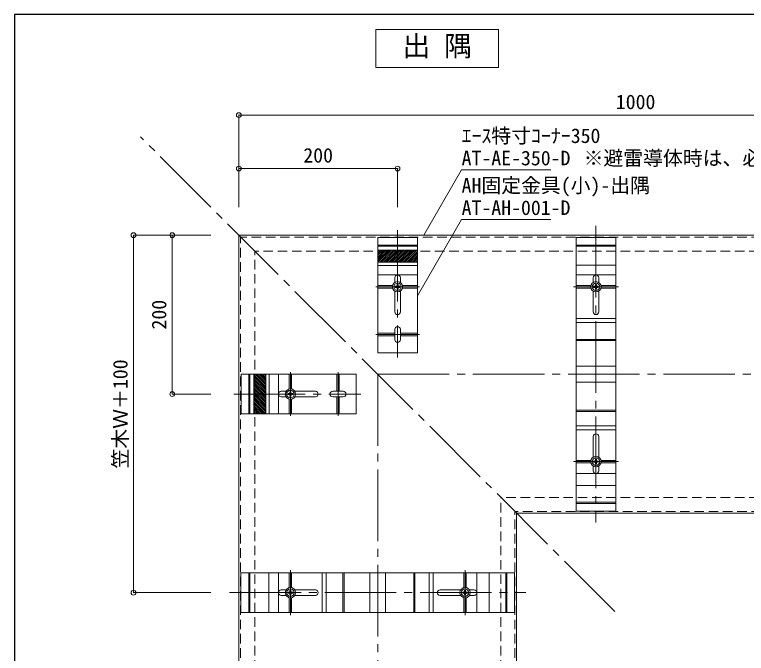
# Model space of a CAD drawing. Units: millimetres on the paper, enlarged 4 times, with parts at other scales. Extents: x -728 to 752, y -514 to 534.
# Drawn here: x -728 to -359.2, y 212.6 to 534.3 of the extents above; entities that cross this region are included whole.
import ezdxf
from ezdxf.enums import TextEntityAlignment as Align

# ---------------------------------------------------------------- set-up
doc = ezdxf.new("R2010")
doc.units = ezdxf.units.MM
doc.header["$LTSCALE"] = 4
doc.header["$PDMODE"] = 32
doc.header["$PDSIZE"] = 2.4
doc.linetypes.add('CHAIN2', pattern=[12, 9, -1, 1, -1])
doc.linetypes.add('DASHED1', pattern=[1.8, 1.2, -0.6])
for name, color, linetype, lineweight in [('0-B_B', 4, 'Continuous', 9), ('2-0_0', 4, 'Continuous', 9), ('7-1_1', 7, 'Continuous', 9), ('A-0_0', 4, 'CHAIN2', 9), ('A-1_1', 3, 'Continuous', 15), ('A-4_4', 4, 'Continuous', 9), ('A-5_5', 7, 'Continuous', 9), ('A-A_A', 7, 'Continuous', 9), ('A-B_B', 7, 'Continuous', 9), ('D-1_1', 4, 'Continuous', 9), ('D-2_2', 7, 'Continuous', 9), ('D-E_E', 4, 'CHAIN2', 9), ('F-1_1', 4, 'Continuous', 9), ('F-F_F', 4, 'CHAIN2', 9)]:
    doc.layers.add(name, color=color, linetype=linetype, lineweight=lineweight)
doc.layers.add('A-2_2', color=7, linetype='Continuous')
doc.styles.add('ＭＳ ゴシック', font='')
doc.styles.get('ＭＳ ゴシック').set_extended_font_data('MS Gothic')

# ---------------------------------------------------------------- blocks, each defined once
blk = doc.blocks.new('ATNBT60 T')
at = {"layer": 'D-1_1'}
for p, q in [((-0.787, 0.187), (-0.787, -0.187)), ((-0.373, 0.187), (-0.787, 0.187)), ((-0.187, 0.787), (0.187, 0.787)), ((-0.187, 0.373), (-0.187, 0.787)), ((0.187, 0.373), (0.187, 0.787)), ((0.373, 0.187), (0.787, 0.187)), ((0.787, -0.187), (0.787, 0.187)), ((-0.373, -0.187), (-0.787, -0.187)), ((-0.187, -0.373), (-0.187, -0.787)), ((-0.187, -0.787), (0.187, -0.787)), ((0.187, -0.373), (0.187, -0.787)), ((0.373, -0.187), (0.787, -0.187))]:
    blk.add_line(p, q, dxfattribs=at)
for centre, start, end in [((-0.373, 0.373), 270, 0), ((0.373, 0.373), 180, 270), ((-0.373, -0.373), 0, 90), ((0.373, -0.373), 90, 180)]:
    blk.add_arc(centre, 0.187, start, end, dxfattribs=at)
at = {"layer": 'D-2_2', "color": 2, "lineweight": 20}
blk.add_circle((0, 0), 1.733, dxfattribs=at)
at = {"layer": 'D-2_2'}
blk.add_circle((0, 0), 1.253, dxfattribs=at)
at = {"layer": 'D-E_E'}
for p, q in [((-2.153, 0), (2.215, 0)), ((0, -2.185), (0, 2.02))]:
    blk.add_line(p, q, dxfattribs=at)
blk = doc.blocks.new('ATAH001D T')
at = {"layer": 'F-1_1', "color": 2, "lineweight": 20}
for p, q in [((-10, 24.9), (10, 24.9)), ((-10, 24.9), (-10, -33.16)), ((10, 24.9), (10, -33.16)), ((-10, 20.97), (10, 20.97)), ((-10, 20.498), (10, 20.498)), ((-10, 10.7), (10, 10.7)), ((-1.4, 4.6), (-1.4, 2.191)), ((1.4, 4.6), (1.4, 2.191)), ((-1.4, -2.191), (-1.4, -12.6)), ((1.4, -2.191), (1.4, -12.6)), ((-1.4, -21.4), (-1.4, -26.6)), ((1.4, -21.4), (1.4, -26.6)), ((-10, -33.16), (10, -33.16))]:
    blk.add_line(p, q, dxfattribs=at)
at = {"layer": 'F-1_1'}
for p, q in [((-10, 18.41), (10, 18.41)), ((-9.317, 18.41), (-10, 17.727)), ((-8.412, 18.41), (-10, 16.822)), ((-7.507, 18.41), (-10, 15.917)), ((-6.602, 18.41), (-10, 15.012)), ((-5.697, 18.41), (-10, 14.107)), ((-4.792, 18.41), (-10, 13.202)), ((-3.887, 18.41), (-9.877, 12.42)), ((-2.982, 18.41), (-8.972, 12.42)), ((-2.076, 18.41), (-8.067, 12.42)), ((-1.171, 18.41), (-7.161, 12.42)), ((-0.266, 18.41), (-6.256, 12.42)), ((0.639, 18.41), (-5.351, 12.42)), ((1.544, 18.41), (-4.446, 12.42)), ((2.449, 18.41), (-3.541, 12.42)), ((3.354, 18.41), (-2.636, 12.42)), ((4.259, 18.41), (-1.731, 12.42)), ((5.164, 18.41), (-0.826, 12.42)), ((6.069, 18.41), (0.079, 12.42)), ((6.975, 18.41), (0.984, 12.42)), ((7.88, 18.41), (1.89, 12.42)), ((8.785, 18.41), (2.795, 12.42)), ((9.69, 18.41), (3.7, 12.42)), ((10, 17.815), (4.605, 12.42)), ((10, 16.91), (5.51, 12.42)), ((10, 16.005), (6.415, 12.42)), ((10, 15.1), (7.32, 12.42)), ((-10, 12.42), (10, 12.42)), ((10, 14.195), (8.225, 12.42)), ((10, 13.29), (9.13, 12.42)), ((-10, 6), (10, 6)), ((-10, 0.6), (-2.53, 0.6)), ((2.53, 0.6), (10, 0.6)), ((-10, -0.6), (-2.53, -0.6)), ((2.53, -0.6), (10, -0.6)), ((-10, -23.4), (-1.4, -23.4)), ((-10, -24.6), (-1.4, -24.6)), ((1.4, -23.4), (10, -23.4)), ((1.4, -24.6), (10, -24.6))]:
    blk.add_line(p, q, dxfattribs=at)
at = {"layer": 'F-1_1', "color": 2, "lineweight": 20}
for centre, start, end in [((0, 4.6), 0, 180), ((0, -12.6), 180, 0), ((0, -21.4), 0, 180), ((0, -26.6), 180, 0)]:
    blk.add_arc(centre, 1.4, start, end, dxfattribs=at)
at = {"layer": 'F-F_F'}
for p, q in [((0, 28.561), (0, -35.523)), ((10.984, 0), (-10.984, 0)), ((10.984, -24), (-10.984, -24))]:
    blk.add_line(p, q, dxfattribs=at)
blk = doc.blocks.new('ATAF350 T')
at = {"layer": 'F-1_1'}
for p, q in [((-64.99, -10), (-64.99, 10)), ((-64.518, -10), (-64.518, 10)), ((-54.92, -10), (-54.92, 10)), ((-50, -10), (-50, 10)), ((-44.6, 2.53), (-44.6, 10)), ((-43.4, 2.53), (-43.4, 10)), ((-28, -10), (-28, 10)), ((-25.991, -10), (-25.991, 10)), ((-17.52, -10), (-17.52, 10)), ((-16.92, -10), (-16.92, 10)), ((-4, -10), (-4, 10)), ((4, -10), (4, 10)), ((18.12, -10), (18.12, 10)), ((18.72, -10), (18.72, 10)), ((25.991, -10), (25.991, 10)), ((28, -10), (28, 10)), ((43.4, 2.53), (43.4, 10)), ((44.6, 2.53), (44.6, 10)), ((50, -10), (50, 10)), ((56.12, -10), (56.12, 10)), ((64.504, -10), (64.504, 10)), ((65.02, -10), (65.02, 10)), ((-44.6, -10), (-44.6, -2.53)), ((-43.4, -10), (-43.4, -2.53)), ((43.4, -10), (43.4, -2.53)), ((44.6, -10), (44.6, -2.53))]:
    blk.add_line(p, q, dxfattribs=at)
at = {"layer": 'F-1_1', "color": 2, "lineweight": 20}
for p, q in [((68.92, -10), (68.92, 10)), ((-48.6, 1.4), (-46.191, 1.4)), ((-41.809, 1.4), (-31.4, 1.4)), ((31.4, 1.4), (41.809, 1.4)), ((46.191, 1.4), (48.6, 1.4)), ((-48.6, -1.4), (-46.191, -1.4)), ((-41.809, -1.4), (-31.4, -1.4)), ((31.4, -1.4), (41.809, -1.4)), ((46.191, -1.4), (48.6, -1.4)), ((-68.92, -10), (68.92, -10))]:
    blk.add_line(p, q, dxfattribs=at)
blk.add_lwpolyline([(-68.92, -10), (-68.92, 10), (68.92, 10)], dxfattribs=at)
for centre, start, end in [((-48.6, 0), 90, 270), ((-31.4, 0), 270, 90), ((31.4, 0), 90, 270), ((48.6, 0), 270, 90)]:
    blk.add_arc(centre, 1.4, start, end, dxfattribs=at)
at = {"layer": 'F-F_F'}
for p, q in [((-44, -11.39), (-44, 11.39)), ((0, -11.39), (0, 11.39)), ((44, -11.39), (44, 11.39)), ((-74.651, 0), (74.651, 0))]:
    blk.add_line(p, q, dxfattribs=at)
blk = doc.blocks.new('Hikidasimoji')
at = {"layer": '0-B_B'}
blk.add_line((-72, 0), (0, 0), dxfattribs=at)

msp = doc.modelspace()

# ---------------------------------------------------------------- linework, layer by layer
at = {"layer": '2-0_0', "color": 6, "lineweight": 25}
msp.add_lwpolyline([(752, 534.264), (-728, 534.264), (-728, -514.264)], dxfattribs=at)
at = {"layer": '7-1_1'}
for p, q in [((-615, 483.678), (-215, 483.678)), ((-615, 456.767), (-535, 456.767)), ((-648.558, 423.21), (-648.558, 343.21))]:
    msp.add_line(p, q, dxfattribs=at)
at = {"layer": 'A-0_0'}
for p, q in [((-425.481, 233.691), (-664.519, 472.729)), ((-545, 353.21), (669, 353.21)), ((-545, 353.21), (-545, -90.79))]:
    msp.add_line(p, q, dxfattribs=at)
at = {"layer": 'A-1_1'}
for p, q in [((-215, 423.21), (-615, 423.21)), ((-615, 23.21), (-615, 423.21)), ((-215, 283.21), (-475, 283.21))]:
    msp.add_line(p, q, dxfattribs=at)
at = {"layer": 'A-1_1', "color": 7, "linetype": 'DASHED1', "lineweight": 9}
for p, q in [((-215, 422.29), (-614.08, 422.29)), ((-614.08, 23.21), (-614.08, 422.29)), ((-215, 284.13), (-475.92, 284.13)), ((-475.92, 23.21), (-475.92, 284.13))]:
    msp.add_line(p, q, dxfattribs=at)
at = {"layer": 'A-1_1'}
msp.add_lwpolyline([(-615, 23.21), (-475, 23.21), (-475, 283.21)], dxfattribs=at)
at = {"layer": 'A-4_4', "linetype": 'DASHED1'}
for p, q in [((-607, -90.79), (-607, 415.21)), ((7, 415.21), (-607, 415.21)), ((-483, -90.79), (-483, 291.21)), ((7, 291.21), (-483, 291.21))]:
    msp.add_line(p, q, dxfattribs=at)
at = {"layer": 'A-A_A'}
for p, q in [((-615, 483.678), (-615, 456.767)), ((-615, 456.767), (-615, 437.241)), ((-535, 456.767), (-535, 437.241)), ((-668.083, 423.21), (-668.083, 243.21)), ((-668.083, 423.21), (-629.032, 423.21)), ((-648.558, 423.21), (-629.032, 423.21)), ((-648.558, 343.21), (-629.032, 343.21)), ((-648.558, 343.21), (-629.032, 343.21)), ((-668.083, 243.21), (-629.032, 243.21))]:
    msp.add_line(p, q, dxfattribs=at)
at = {"layer": 'A-A_A', "color": 3}
for p in [(-615, 483.678), (-615, 456.767), (-535, 456.767), (-668.083, 423.21), (-648.558, 423.21), (-648.558, 343.21), (-668.083, 243.21)]:
    msp.add_point(p, dxfattribs=at)
at = {"layer": 'A-A_A'}
msp.add_point((-648.558, 343.21), dxfattribs=at)
at = {"layer": 'A-B_B'}
for p, q in [((-545.887, 526.796), (-484.113, 526.796)), ((-545.887, 526.796), (-545.887, 507.716)), ((-484.113, 526.796), (-484.113, 507.716)), ((-545.887, 507.716), (-484.113, 507.716))]:
    msp.add_line(p, q, dxfattribs=at)
at = {"layer": 'A-B_B', "color": 4}
for p, q in [((-502.722, 456.183), (-521.759, 423.21)), ((-525, 392.597), (-502.722, 431.183))]:
    msp.add_line(p, q, dxfattribs=at)

# ---------------------------------------------------------------- block references
at = {"layer": 'A-2_2', "yscale": -1, "rotation": 270}
msp.add_blockref('ATAF350 T', (-435, 353.21), dxfattribs=at)
at = {"layer": 'A-2_2'}
for name, p in [('ATAH001D T', (-535, 397.21)), ('ATAF350 T', (-545, 243.21))]:
    msp.add_blockref(name, p, dxfattribs=at)
at = {"layer": 'A-2_2', "rotation": 90}
msp.add_blockref('ATAH001D T', (-589, 343.21), dxfattribs=at)
at = {"layer": 'A-5_5', "xscale": 1.5}
for p, yscale, rotation in [((-535, 397.21), 1.5, 180), ((-435, 397.21), 1.5, 90), ((-589, 343.21), 1.5, 180), ((-435, 309.21), 1.5, 90), ((-589, 243.21), -1.5, 180), ((-501, 243.21), -1.5, 180)]:
    msp.add_blockref('ATNBT60 T', p, dxfattribs=dict(at, yscale=yscale, rotation=rotation))
at = {"layer": 'A-B_B', "xscale": -0.625, "yscale": 0.625}
for p in [(-502.722, 456.183), (-502.722, 431.183)]:
    msp.add_blockref('Hikidasimoji', p, dxfattribs=at)

# ---------------------------------------------------------------- texts
at = {"layer": 'A-A_A', "style": 'ＭＳ ゴシック'}
for s, p in [('1000', (-425, 484.478)), ('200', (-582.5, 457.567))]:
    msp.add_text(s, height=7.331, dxfattribs=at).set_placement(p, align=Align.BOTTOM_LEFT)
for s, p in [('200', (-649.358, 375.71)), ('笠木Ｗ＋100', (-668.883, 305.71))]:
    msp.add_text(s, height=7.331, rotation=90, dxfattribs=at).set_placement(p, align=Align.BOTTOM_LEFT)
at = {"layer": 'A-B_B', "style": 'ＭＳ ゴシック'}
for s, height, p in [('出 隅', 10.26, (-532.5, 510.256)), ('ｴｰｽ特寸ｺｰﾅｰ350', 7.331, (-502.722, 467.433)), ('AT-AE-350-D', 7.331, (-502.722, 456.183)), ('※避雷導体時は、必ず特寸コーナーを使用', 7.331, (-441.223, 456.183)), ('AH固定金具(小)-出隅', 7.331, (-502.722, 442.433)), ('AT-AH-001-D', 7.331, (-502.722, 431.183))]:
    msp.add_text(s, height=height, dxfattribs=at).set_placement(p, align=Align.BOTTOM_LEFT)

doc.saveas('drawing.dxf')
